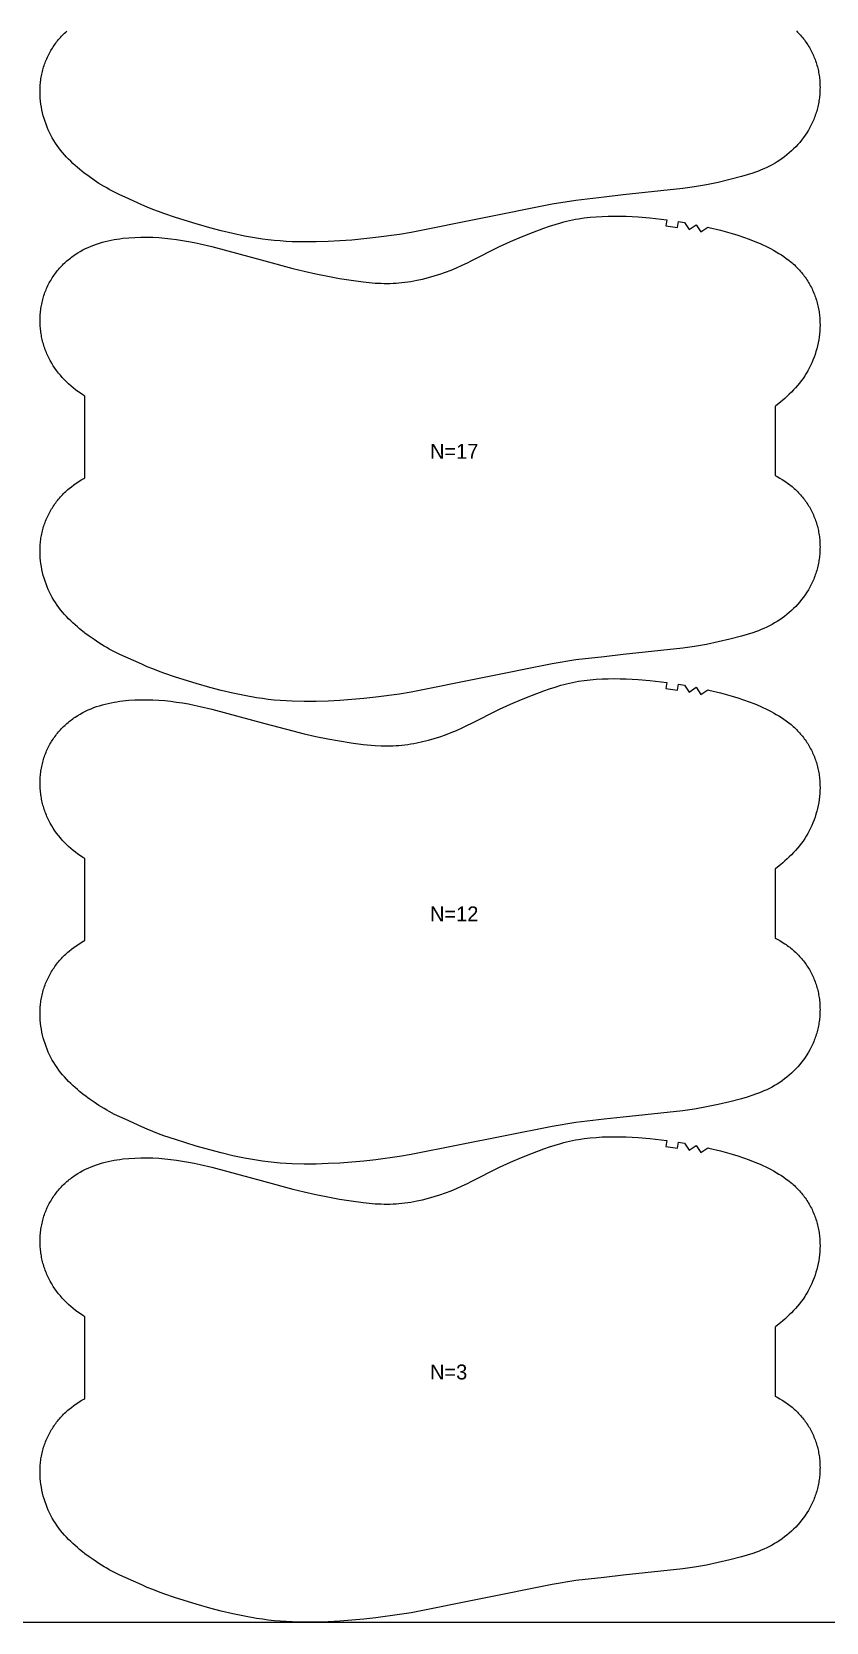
# Model space of a CAD drawing. Header units: inches. Extents: x 0 to 1851, y 0 to 1084.
# Drawn here: x 527 to 793, y 0 to 532 of the extents above; entities that cross this region are included whole.
import ezdxf

# ---------------------------------------------------------------- set-up
doc = ezdxf.new("R2010")
doc.units = ezdxf.units.IN

msp = doc.modelspace()

# ---------------------------------------------------------------- linework, layer by layer
at = {"layer": '1'}
for points in [[(0, 0), (1850.872, 0), (1850.872, 1083.5292), (0, 1083.5292), (0, 0)], [(638.0732, 448.4329), (642.0602, 448.0596), (644.0587, 447.9585), (645.0586, 447.9343), (646.0588, 447.9294), (647.0589, 447.945), (648.0587, 447.981), (649.0577, 448.037), (650.0556, 448.1128), (651.0519, 448.2078), (652.0464, 448.3218), (653.0385, 448.4544), (654.0279, 448.6052), (655.0143, 448.7739), (655.9975, 448.9599), (657.9536, 449.3821), (659.8954, 449.8677), (661.8218, 450.4127), (663.7316, 451.0138), (665.6227, 451.6707), (667.4929, 452.3838), (669.3398, 453.1535), (671.1624, 453.978), (672.9656, 454.8458), (674.1856, 455.4612), (683.6891, 460.2547), (687.3288, 461.9207), (691.0133, 463.4864), (694.7318, 464.9672), (698.4835, 466.3648), (700.3726, 467.0295), (702.2734, 467.6587), (704.1885, 468.2381), (705.1524, 468.5046), (706.1209, 468.7532), (707.0944, 468.9826), (708.0724, 469.1929), (709.0545, 469.3847), (710.0403, 469.5585), (712.0206, 469.8544), (714.0096, 470.0849), (716.0039, 470.2548), (718.0019, 470.37), (720.0023, 470.4367), (722.0039, 470.4612), (724.0056, 470.4486), (726.0066, 470.3997), (728.0062, 470.314), (730.0037, 470.1911), (733.9908, 469.8395), (739.5957, 469.1645), (739.3288, 467.1824), (743.2465, 466.6146), (743.5543, 468.5907), (745.5287, 468.2716), (747.1441, 465.9608), (749.465, 467.561), (751.0153, 465.2078), (753.3796, 466.74), (753.7405, 466.6579), (757.6267, 465.6998), (761.4805, 464.6151), (763.3938, 464.0249), (765.2948, 463.3972), (767.18, 462.7255), (769.0461, 462.0035), (770.8893, 461.2251), (771.801, 460.8131), (772.7054, 460.3853), (773.6019, 459.9409), (774.4899, 459.4794), (775.3689, 459.0003), (776.2383, 458.5029), (777.0973, 457.9866), (777.9442, 457.4503), (778.7769, 456.8929), (779.5935, 456.3133), (780.392, 455.7104), (781.1703, 455.083), (781.5513, 454.7598), (781.9265, 454.4301), (782.2956, 454.0936), (782.6585, 453.7504), (783.0149, 453.4002), (783.3647, 453.0432), (783.7077, 452.6796), (784.0439, 452.3094), (784.3731, 451.9329), (784.6953, 451.5503), (785.0104, 451.1616), (785.3182, 450.767), (785.6186, 450.3667), (785.9117, 449.9608), (786.1971, 449.5496), (786.4749, 449.133), (786.745, 448.7114), (787.0072, 448.2848), (787.2615, 447.8534), (787.5077, 447.4173), (787.7457, 446.9768), (787.9755, 446.532), (788.197, 446.083), (788.4101, 445.63), (788.6148, 445.1732), (788.811, 444.7126), (788.9986, 444.2486), (789.1775, 443.7812), (789.3478, 443.3106), (789.5092, 442.837), (789.6617, 442.3605), (789.8054, 441.8813), (789.94, 441.3995), (790.0655, 440.9154), (790.1819, 440.429), (790.2891, 439.9405), (790.387, 439.4502), (790.4757, 438.9581), (790.5553, 438.4644), (790.6258, 437.9693), (790.6873, 437.473), (790.7399, 436.9756), (790.7836, 436.4772), (790.8185, 435.978), (790.8624, 434.9781), (790.872, 433.9771), (790.8479, 432.9762), (790.7908, 431.9768), (790.7012, 430.9801), (790.5796, 429.987), (790.4264, 428.9983), (790.2422, 428.0149), (790.0274, 427.0375), (789.7825, 426.0669), (789.5081, 425.104), (789.2044, 424.1496), (788.8721, 423.2045), (788.5111, 422.27), (788.1215, 421.3472), (787.7032, 420.4374), (787.2563, 419.5419), (786.7808, 418.6618), (786.2766, 417.7984), (785.7438, 416.953), (785.1827, 416.1265), (784.5948, 415.3186), (783.9819, 414.5291), (783.3457, 413.7573), (782.6881, 413.0028), (782.0108, 412.2653), (781.3157, 411.5441), (780.6045, 410.8388), (779.8788, 410.1491), (779.1395, 409.4743), (778.3874, 408.814), (777.6233, 408.1678), (776.0618, 406.9152), (775.872, 406.7726), (775.872, 383.6248), (776.5253, 383.2921), (777.4018, 382.8087), (778.2618, 382.2961), (779.1039, 381.7546), (779.5178, 381.473), (779.9266, 381.1843), (780.3303, 380.8884), (780.7285, 380.5854), (781.1212, 380.2753), (781.5082, 379.9581), (781.8892, 379.634), (782.2641, 379.3028), (782.6327, 378.9646), (782.9949, 378.6195), (783.3504, 378.2674), (783.6991, 377.9086), (784.0409, 377.5431), (784.3757, 377.1711), (784.7032, 376.7928), (785.0235, 376.4082), (785.3363, 376.0176), (785.6415, 375.621), (785.939, 375.2186), (786.2287, 374.8106), (786.5103, 374.397), (786.7839, 373.9781), (787.0492, 373.5539), (787.3061, 373.1246), (787.5545, 372.6904), (787.7943, 372.2514), (788.0253, 371.8077), (788.2475, 371.3595), (788.4608, 370.9071), (788.6653, 370.4505), (788.8609, 369.99), (789.0476, 369.5258), (789.2253, 369.0581), (789.394, 368.587), (789.5537, 368.1128), (789.7044, 367.6355), (789.846, 367.1555), (789.9785, 366.6729), (790.1019, 366.1879), (790.2161, 365.7007), (790.3211, 365.2114), (790.4169, 364.7204), (790.5034, 364.2276), (790.5808, 363.7334), (790.6489, 363.2378), (790.708, 362.741), (790.7579, 362.2433), (790.7987, 361.7447), (790.8305, 361.2454), (790.8533, 360.7455), (790.8671, 360.2453), (790.872, 359.7449), (790.868, 359.2444), (790.855, 358.744), (790.8333, 358.2439), (790.8028, 357.7442), (790.7635, 357.2451), (790.7154, 356.7468), (790.6587, 356.2493), (790.5932, 355.753), (790.5191, 355.2578), (790.4363, 354.7641), (790.3448, 354.2719), (790.2447, 353.7815), (790.1359, 353.293), (790.0185, 352.8065), (789.8924, 352.3223), (789.7577, 351.8404), (789.6144, 351.3612), (789.4624, 350.8846), (789.3019, 350.4109), (789.1327, 349.9403), (788.955, 349.4729), (788.7687, 349.0089), (788.5738, 348.5485), (788.3705, 348.0917), (788.1589, 347.6386), (787.9391, 347.1894), (787.7114, 346.7441), (787.4757, 346.3028), (786.9814, 345.4327), (786.4573, 344.5799), (785.9045, 343.7451), (785.3242, 342.929), (784.7174, 342.1325), (784.0854, 341.3563), (783.4288, 340.6008), (782.7486, 339.8669), (782.0454, 339.1549), (781.3201, 338.4654), (780.5735, 337.7991), (779.8064, 337.1566), (779.0196, 336.5382), (778.2138, 335.9447), (777.3901, 335.3761), (776.5496, 334.8326), (775.872, 334.4227), (775.6931, 334.3145), (774.8218, 333.8217), (773.9367, 333.3546), (773.0387, 332.9131), (772.129, 332.4976), (771.2085, 332.1076), (770.2784, 331.7412), (769.3399, 331.3961), (768.3941, 331.0698), (766.4853, 330.464), (764.5612, 329.9048), (760.6919, 328.8749), (756.7971, 327.955), (752.8761, 327.1477), (748.9318, 326.4635), (744.9686, 325.9049), (725.0692, 323.7474), (718.732, 323.034), (709.1581, 321.9562), (701.2574, 320.6624), (654.1625, 311.1978), (650.2119, 310.5527), (642.2791, 309.4678), (638.3009, 309.0233), (634.3141, 308.6636), (630.3205, 308.3865), (626.3226, 308.1873), (622.3211, 308.067), (618.3176, 308.034), (614.3157, 308.1195), (612.3168, 308.2176), (610.3202, 308.3554), (608.3268, 308.5339), (606.3377, 308.7538), (604.3535, 309.0153), (602.3746, 309.3159), (598.4337, 310.0205), (594.5159, 310.8423), (590.6201, 311.7626), (586.745, 312.767), (582.2081, 314.0531), (575.2497, 316.2379), (571.4579, 317.5256), (569.5767, 318.2084), (567.7102, 318.9283), (565.8608, 319.6901), (564.0249, 320.4853), (558.4189, 323.034), (556.7328, 323.8006), (554.9333, 324.676), (553.1601, 325.6004), (552.286, 326.0859), (551.4207, 326.5872), (549.7165, 327.635), (548.0468, 328.7389), (546.4112, 329.8939), (545, 330.9539), (544.8102, 331.0964), (543.2487, 332.349), (542.4845, 332.9953), (541.7325, 333.6556), (540.9932, 334.3303), (540.2675, 335.0201), (539.5563, 335.7253), (538.8611, 336.4465), (538.1839, 337.1841), (537.5262, 337.9385), (536.8901, 338.7103), (536.2771, 339.4999), (535.6892, 340.3077), (535.1282, 341.1343), (534.5954, 341.9797), (534.0912, 342.8431), (533.6157, 343.7231), (533.1688, 344.6187), (532.7505, 345.5284), (532.3609, 346.4512), (531.9999, 347.3858), (531.6675, 348.3308), (531.3639, 349.2852), (531.0894, 350.2482), (530.8446, 351.2187), (530.6298, 352.1961), (530.4456, 353.1796), (530.2924, 354.1683), (530.1708, 355.1614), (530.0812, 356.1581), (530.024, 357.1575), (530, 358.1583), (530.0096, 359.1594), (530.0535, 360.1593), (530.0884, 360.6584), (530.1321, 361.1568), (530.1847, 361.6542), (530.2462, 362.1506), (530.3167, 362.6457), (530.3963, 363.1394), (530.485, 363.6315), (530.5829, 364.1218), (530.6901, 364.6102), (530.8065, 365.0966), (530.932, 365.5808), (531.0666, 366.0625), (531.2102, 366.5417), (531.3628, 367.0182), (531.5242, 367.4919), (531.6944, 367.9625), (531.8734, 368.4298), (532.061, 368.8939), (532.2572, 369.3544), (532.4618, 369.8113), (532.675, 370.2643), (532.8965, 370.7133), (533.1263, 371.1581), (533.3643, 371.5986), (533.6105, 372.0346), (533.8648, 372.466), (534.127, 372.8926), (534.397, 373.3143), (534.6749, 373.7308), (534.9603, 374.1421), (535.2533, 374.548), (535.5538, 374.9483), (535.8616, 375.3428), (536.1767, 375.7315), (536.4989, 376.1142), (536.8281, 376.4907), (537.1643, 376.8608), (537.5073, 377.2245), (537.8571, 377.5814), (538.2134, 377.9316), (538.5763, 378.2749), (538.9455, 378.6113), (539.3207, 378.9411), (539.7017, 379.2643), (540.48, 379.8917), (541.2785, 380.4946), (542.0951, 381.0742), (542.9278, 381.6315), (543.7747, 382.1678), (544.6337, 382.6841), (545, 382.8937), (545, 410.2415), (544.3224, 410.6514), (543.4818, 411.1948), (542.6582, 411.7634), (541.8524, 412.357), (541.0656, 412.9753), (540.2984, 413.6179), (539.5519, 414.2842), (538.8266, 414.9736), (538.1234, 415.6856), (537.4432, 416.4196), (536.7866, 417.175), (536.1546, 417.9513), (535.5478, 418.7478), (534.9675, 419.5638), (534.4147, 420.3986), (533.8906, 421.2515), (533.3963, 422.1215), (533.1606, 422.5628), (532.9329, 423.0081), (532.7131, 423.4573), (532.5015, 423.9104), (532.2982, 424.3672), (532.1033, 424.8277), (531.917, 425.2917), (531.7393, 425.7591), (531.5701, 426.2297), (531.4096, 426.7033), (531.2576, 427.1799), (531.1143, 427.6592), (530.9796, 428.141), (530.8535, 428.6253), (530.7361, 429.1117), (530.6273, 429.6003), (530.5272, 430.0907), (530.4357, 430.5829), (530.3529, 431.0766), (530.2788, 431.5717), (530.2133, 432.0681), (530.1566, 432.5655), (530.1085, 433.0639), (530.0692, 433.563), (530.0387, 434.0627), (530.0169, 434.5628), (530.004, 435.0631), (530, 435.5636), (530.0049, 436.064), (530.0187, 436.5643), (530.0415, 437.0641), (530.0733, 437.5634), (530.1141, 438.062), (530.164, 438.5598), (530.223, 439.0565), (530.2912, 439.5521), (530.3686, 440.0463), (530.4551, 440.5391), (530.5509, 441.0302), (530.6559, 441.5194), (530.7701, 442.0067), (530.8935, 442.4917), (531.026, 442.9743), (531.1676, 443.4543), (531.3182, 443.9315), (531.478, 444.4057), (531.6467, 444.8768), (531.8244, 445.3446), (532.0111, 445.8088), (532.2066, 446.2693), (532.4111, 446.7258), (532.6245, 447.1783), (532.8467, 447.6264), (533.0777, 448.0701), (533.3175, 448.5092), (533.5659, 448.9434), (533.8228, 449.3726), (534.0881, 449.7968), (534.3617, 450.2157), (534.6433, 450.6293), (534.933, 451.0374), (535.2305, 451.4397), (535.5357, 451.8363), (535.8485, 452.227), (536.1688, 452.6115), (536.4963, 452.9899), (536.8311, 453.3619), (537.1729, 453.7273), (537.5216, 454.0862), (537.8771, 454.4382), (538.2393, 454.7833), (538.6079, 455.1215), (538.9828, 455.4527), (539.3638, 455.7769), (539.7508, 456.094), (540.1435, 456.4041), (540.5417, 456.7071), (540.9454, 457.003), (541.3542, 457.2917), (541.7681, 457.5733), (542.6102, 458.1149), (543.4702, 458.6275), (544.3467, 459.1109), (545.2383, 459.565), (546.1438, 459.9901), (547.0621, 460.3867), (547.9922, 460.7551), (548.9329, 461.0959), (549.8832, 461.4094), (550.8419, 461.6961), (551.8079, 461.9563), (552.7803, 462.1908), (553.7582, 462.4005), (554.741, 462.5868), (555.7282, 462.7509), (556.7189, 462.8942), (557.7126, 463.0178), (559.7062, 463.2115), (561.7043, 463.3407), (563.7047, 463.4081), (565.7058, 463.4151), (567.7061, 463.3628), (569.7041, 463.2533), (571.6988, 463.0903), (573.6894, 462.8783), (575.6751, 462.6218), (577.6551, 462.3243), (579.6282, 461.986), (581.5935, 461.6061), (583.5497, 461.1837), (587.4355, 460.225), (605.1702, 455.4612), (614.4992, 452.9553), (618.3893, 452.0102), (622.2959, 451.1358), (626.2189, 450.3383), (630.156, 449.6148), (634.1061, 448.9681), (638.0732, 448.4329)], [(638.0732, 293.6659), (642.0602, 293.2926), (644.0587, 293.1915), (645.0586, 293.1673), (646.0588, 293.1624), (647.0589, 293.178), (648.0587, 293.214), (649.0577, 293.27), (650.0556, 293.3458), (651.0519, 293.4408), (652.0464, 293.5548), (653.0385, 293.6874), (654.0279, 293.8382), (655.0143, 294.0069), (655.9975, 294.1929), (657.9536, 294.6151), (659.8954, 295.1007), (661.8218, 295.6457), (663.7316, 296.2468), (665.6227, 296.9037), (667.4929, 297.6168), (669.3398, 298.3865), (671.1624, 299.211), (672.9656, 300.0788), (674.1856, 300.6942), (683.6891, 305.4877), (687.3288, 307.1537), (691.0133, 308.7194), (694.7318, 310.2002), (698.4835, 311.5978), (700.3726, 312.2625), (702.2734, 312.8917), (704.1885, 313.4711), (705.1524, 313.7376), (706.1209, 313.9862), (707.0944, 314.2156), (708.0724, 314.4259), (709.0545, 314.6177), (710.0403, 314.7915), (712.0206, 315.0874), (714.0096, 315.3179), (716.0039, 315.4878), (718.0019, 315.603), (720.0023, 315.6697), (722.0039, 315.6942), (724.0056, 315.6816), (726.0066, 315.6327), (728.0062, 315.547), (730.0037, 315.4241), (733.9908, 315.0725), (739.5957, 314.3975), (739.3288, 312.4154), (743.2465, 311.8476), (743.5543, 313.8237), (745.5287, 313.5046), (747.1441, 311.1938), (749.465, 312.794), (751.0153, 310.4408), (753.3796, 311.973), (753.7405, 311.8909), (757.6267, 310.9328), (761.4805, 309.8481), (763.3938, 309.2579), (765.2948, 308.6302), (767.18, 307.9585), (769.0461, 307.2365), (770.8893, 306.4581), (771.801, 306.0461), (772.7054, 305.6183), (773.6019, 305.1739), (774.4899, 304.7124), (775.3689, 304.2333), (776.2383, 303.7359), (777.0973, 303.2196), (777.9442, 302.6833), (778.7769, 302.1259), (779.5935, 301.5463), (780.392, 300.9434), (781.1703, 300.316), (781.5513, 299.9928), (781.9265, 299.6631), (782.2956, 299.3266), (782.6585, 298.9834), (783.0149, 298.6332), (783.3647, 298.2762), (783.7077, 297.9126), (784.0439, 297.5424), (784.3731, 297.1659), (784.6953, 296.7833), (785.0104, 296.3946), (785.3182, 296), (785.6186, 295.5997), (785.9117, 295.1938), (786.1971, 294.7826), (786.4749, 294.366), (786.745, 293.9444), (787.0072, 293.5178), (787.2615, 293.0864), (787.5077, 292.6503), (787.7457, 292.2098), (787.9755, 291.765), (788.197, 291.316), (788.4101, 290.863), (788.6148, 290.4062), (788.811, 289.9456), (788.9986, 289.4816), (789.1775, 289.0142), (789.3478, 288.5436), (789.5092, 288.07), (789.6617, 287.5935), (789.8054, 287.1143), (789.94, 286.6325), (790.0655, 286.1484), (790.1819, 285.662), (790.2891, 285.1735), (790.387, 284.6832), (790.4757, 284.1911), (790.5553, 283.6974), (790.6258, 283.2023), (790.6873, 282.706), (790.7399, 282.2086), (790.7836, 281.7102), (790.8185, 281.211), (790.8624, 280.2111), (790.872, 279.2101), (790.8479, 278.2092), (790.7908, 277.2098), (790.7012, 276.2131), (790.5796, 275.22), (790.4264, 274.2313), (790.2422, 273.2479), (790.0274, 272.2705), (789.7825, 271.2999), (789.5081, 270.337), (789.2044, 269.3826), (788.8721, 268.4375), (788.5111, 267.503), (788.1215, 266.5802), (787.7032, 265.6704), (787.2563, 264.7749), (786.7808, 263.8948), (786.2766, 263.0314), (785.7438, 262.186), (785.1827, 261.3595), (784.5948, 260.5516), (783.9819, 259.7621), (783.3457, 258.9903), (782.6881, 258.2358), (782.0108, 257.4983), (781.3157, 256.7771), (780.6045, 256.0718), (779.8788, 255.3821), (779.1395, 254.7073), (778.3874, 254.047), (777.6233, 253.4008), (776.0618, 252.1482), (775.872, 252.0056), (775.872, 228.8578), (776.5253, 228.5251), (777.4018, 228.0417), (778.2618, 227.5291), (779.1039, 226.9876), (779.5178, 226.706), (779.9266, 226.4173), (780.3303, 226.1214), (780.7285, 225.8184), (781.1212, 225.5083), (781.5082, 225.1911), (781.8892, 224.867), (782.2641, 224.5358), (782.6327, 224.1976), (782.9949, 223.8525), (783.3504, 223.5004), (783.6991, 223.1416), (784.0409, 222.7761), (784.3757, 222.4041), (784.7032, 222.0258), (785.0235, 221.6412), (785.3363, 221.2506), (785.6415, 220.854), (785.939, 220.4516), (786.2287, 220.0436), (786.5103, 219.63), (786.7839, 219.2111), (787.0492, 218.7869), (787.3061, 218.3576), (787.5545, 217.9234), (787.7943, 217.4844), (788.0253, 217.0407), (788.2475, 216.5925), (788.4608, 216.1401), (788.6653, 215.6835), (788.8609, 215.223), (789.0476, 214.7588), (789.2253, 214.2911), (789.394, 213.82), (789.5537, 213.3458), (789.7044, 212.8685), (789.846, 212.3885), (789.9785, 211.9059), (790.1019, 211.4209), (790.2161, 210.9337), (790.3211, 210.4444), (790.4169, 209.9534), (790.5034, 209.4606), (790.5808, 208.9664), (790.6489, 208.4708), (790.708, 207.974), (790.7579, 207.4763), (790.7987, 206.9777), (790.8305, 206.4784), (790.8533, 205.9785), (790.8671, 205.4783), (790.872, 204.9779), (790.868, 204.4774), (790.855, 203.977), (790.8333, 203.4769), (790.8028, 202.9772), (790.7635, 202.4781), (790.7154, 201.9798), (790.6587, 201.4823), (790.5932, 200.986), (790.5191, 200.4908), (790.4363, 199.9971), (790.3448, 199.5049), (790.2447, 199.0145), (790.1359, 198.526), (790.0185, 198.0395), (789.8924, 197.5553), (789.7577, 197.0734), (789.6144, 196.5942), (789.4624, 196.1176), (789.3019, 195.6439), (789.1327, 195.1733), (788.955, 194.7059), (788.7687, 194.2419), (788.5738, 193.7815), (788.3705, 193.3247), (788.1589, 192.8716), (787.9391, 192.4224), (787.7114, 191.9771), (787.4757, 191.5358), (786.9814, 190.6657), (786.4573, 189.8129), (785.9045, 188.9781), (785.3242, 188.162), (784.7174, 187.3655), (784.0854, 186.5893), (783.4288, 185.8338), (782.7486, 185.0999), (782.0454, 184.3879), (781.3201, 183.6984), (780.5735, 183.0321), (779.8064, 182.3896), (779.0196, 181.7712), (778.2138, 181.1777), (777.3901, 180.6091), (776.5496, 180.0656), (775.872, 179.6557), (775.6931, 179.5475), (774.8218, 179.0547), (773.9367, 178.5876), (773.0387, 178.1461), (772.129, 177.7306), (771.2085, 177.3406), (770.2784, 176.9742), (769.3399, 176.6291), (768.3941, 176.3028), (766.4853, 175.697), (764.5612, 175.1378), (760.6919, 174.1079), (756.7971, 173.188), (752.8761, 172.3807), (748.9318, 171.6965), (744.9686, 171.1379), (725.0692, 168.9804), (718.732, 168.267), (709.1581, 167.1892), (701.2574, 165.8954), (654.1625, 156.4308), (650.2119, 155.7857), (642.2791, 154.7008), (638.3009, 154.2563), (634.3141, 153.8966), (630.3205, 153.6195), (626.3226, 153.4203), (622.3211, 153.3), (618.3176, 153.267), (614.3157, 153.3525), (612.3168, 153.4506), (610.3202, 153.5884), (608.3268, 153.7669), (606.3377, 153.9868), (604.3535, 154.2483), (602.3746, 154.5489), (598.4337, 155.2535), (594.5159, 156.0753), (590.6201, 156.9956), (586.745, 158), (582.2081, 159.2861), (575.2497, 161.4709), (571.4579, 162.7586), (569.5767, 163.4414), (567.7102, 164.1613), (565.8608, 164.9231), (564.0249, 165.7183), (558.4189, 168.267), (556.7328, 169.0336), (554.9333, 169.909), (553.1601, 170.8334), (552.286, 171.3189), (551.4207, 171.8202), (549.7165, 172.868), (548.0468, 173.9719), (546.4112, 175.1269), (545, 176.1869), (544.8102, 176.3294), (543.2487, 177.582), (542.4845, 178.2283), (541.7325, 178.8886), (540.9932, 179.5633), (540.2675, 180.2531), (539.5563, 180.9583), (538.8611, 181.6795), (538.1839, 182.4171), (537.5262, 183.1715), (536.8901, 183.9433), (536.2771, 184.7329), (535.6892, 185.5407), (535.1282, 186.3673), (534.5954, 187.2127), (534.0912, 188.0761), (533.6157, 188.9561), (533.1688, 189.8517), (532.7505, 190.7614), (532.3609, 191.6842), (531.9999, 192.6188), (531.6675, 193.5638), (531.3639, 194.5182), (531.0894, 195.4812), (530.8446, 196.4517), (530.6298, 197.4291), (530.4456, 198.4126), (530.2924, 199.4013), (530.1708, 200.3944), (530.0812, 201.3911), (530.024, 202.3905), (530, 203.3913), (530.0096, 204.3924), (530.0535, 205.3923), (530.0884, 205.8914), (530.1321, 206.3898), (530.1847, 206.8872), (530.2462, 207.3836), (530.3167, 207.8787), (530.3963, 208.3724), (530.485, 208.8645), (530.5829, 209.3548), (530.6901, 209.8432), (530.8065, 210.3296), (530.932, 210.8138), (531.0666, 211.2955), (531.2102, 211.7747), (531.3628, 212.2512), (531.5242, 212.7249), (531.6944, 213.1955), (531.8734, 213.6628), (532.061, 214.1269), (532.2572, 214.5874), (532.4618, 215.0443), (532.675, 215.4973), (532.8965, 215.9463), (533.1263, 216.3911), (533.3643, 216.8316), (533.6105, 217.2676), (533.8648, 217.699), (534.127, 218.1256), (534.397, 218.5473), (534.6749, 218.9638), (534.9603, 219.3751), (535.2533, 219.781), (535.5538, 220.1813), (535.8616, 220.5758), (536.1767, 220.9645), (536.4989, 221.3472), (536.8281, 221.7237), (537.1643, 222.0938), (537.5073, 222.4575), (537.8571, 222.8144), (538.2134, 223.1646), (538.5763, 223.5079), (538.9455, 223.8443), (539.3207, 224.1741), (539.7017, 224.4973), (540.48, 225.1247), (541.2785, 225.7276), (542.0951, 226.3072), (542.9278, 226.8645), (543.7747, 227.4008), (544.6337, 227.9171), (545, 228.1267), (545, 255.4745), (544.3224, 255.8844), (543.4818, 256.4278), (542.6582, 256.9964), (541.8524, 257.59), (541.0656, 258.2083), (540.2984, 258.8509), (539.5519, 259.5172), (538.8266, 260.2066), (538.1234, 260.9186), (537.4432, 261.6526), (536.7866, 262.408), (536.1546, 263.1843), (535.5478, 263.9808), (534.9675, 264.7968), (534.4147, 265.6316), (533.8906, 266.4845), (533.3963, 267.3545), (533.1606, 267.7958), (532.9329, 268.2411), (532.7131, 268.6903), (532.5015, 269.1434), (532.2982, 269.6002), (532.1033, 270.0607), (531.917, 270.5247), (531.7393, 270.9921), (531.5701, 271.4627), (531.4096, 271.9363), (531.2576, 272.4129), (531.1143, 272.8922), (530.9796, 273.374), (530.8535, 273.8583), (530.7361, 274.3447), (530.6273, 274.8333), (530.5272, 275.3237), (530.4357, 275.8159), (530.3529, 276.3096), (530.2788, 276.8047), (530.2133, 277.3011), (530.1566, 277.7985), (530.1085, 278.2969), (530.0692, 278.796), (530.0387, 279.2957), (530.0169, 279.7958), (530.004, 280.2961), (530, 280.7966), (530.0049, 281.297), (530.0187, 281.7973), (530.0415, 282.2971), (530.0733, 282.7964), (530.1141, 283.295), (530.164, 283.7928), (530.223, 284.2895), (530.2912, 284.7851), (530.3686, 285.2793), (530.4551, 285.7721), (530.5509, 286.2632), (530.6559, 286.7524), (530.7701, 287.2397), (530.8935, 287.7247), (531.026, 288.2073), (531.1676, 288.6873), (531.3182, 289.1645), (531.478, 289.6387), (531.6467, 290.1098), (531.8244, 290.5776), (532.0111, 291.0418), (532.2066, 291.5023), (532.4111, 291.9588), (532.6245, 292.4113), (532.8467, 292.8594), (533.0777, 293.3031), (533.3175, 293.7422), (533.5659, 294.1764), (533.8228, 294.6056), (534.0881, 295.0298), (534.3617, 295.4487), (534.6433, 295.8623), (534.933, 296.2704), (535.2305, 296.6727), (535.5357, 297.0693), (535.8485, 297.46), (536.1688, 297.8445), (536.4963, 298.2229), (536.8311, 298.5949), (537.1729, 298.9603), (537.5216, 299.3192), (537.8771, 299.6712), (538.2393, 300.0163), (538.6079, 300.3545), (538.9828, 300.6857), (539.3638, 301.0099), (539.7508, 301.327), (540.1435, 301.6371), (540.5417, 301.9401), (540.9454, 302.236), (541.3542, 302.5247), (541.7681, 302.8063), (542.6102, 303.3479), (543.4702, 303.8605), (544.3467, 304.3439), (545.2383, 304.798), (546.1438, 305.2231), (547.0621, 305.6197), (547.9922, 305.9881), (548.9329, 306.3289), (549.8832, 306.6424), (550.8419, 306.9291), (551.8079, 307.1893), (552.7803, 307.4238), (553.7582, 307.6335), (554.741, 307.8198), (555.7282, 307.9839), (556.7189, 308.1272), (557.7126, 308.2508), (559.7062, 308.4445), (561.7043, 308.5737), (563.7047, 308.6411), (565.7058, 308.6481), (567.7061, 308.5958), (569.7041, 308.4863), (571.6988, 308.3233), (573.6894, 308.1113), (575.6751, 307.8548), (577.6551, 307.5573), (579.6282, 307.219), (581.5935, 306.8391), (583.5497, 306.4167), (587.4355, 305.458), (605.1702, 300.6942), (614.4992, 298.1883), (618.3893, 297.2432), (622.2959, 296.3688), (626.2189, 295.5713), (630.156, 294.8478), (634.1061, 294.2011), (638.0732, 293.6659)], [(638.0732, 140.3989), (642.0602, 140.0256), (644.0587, 139.9245), (645.0586, 139.9003), (646.0588, 139.8954), (647.0589, 139.911), (648.0587, 139.947), (649.0577, 140.003), (650.0556, 140.0788), (651.0519, 140.1738), (652.0464, 140.2878), (653.0385, 140.4204), (654.0279, 140.5712), (655.0143, 140.7399), (655.9975, 140.9259), (657.9536, 141.3481), (659.8954, 141.8337), (661.8218, 142.3787), (663.7316, 142.9798), (665.6227, 143.6367), (667.4929, 144.3498), (669.3398, 145.1195), (671.1624, 145.944), (672.9656, 146.8118), (674.1856, 147.4272), (683.6891, 152.2207), (687.3288, 153.8867), (691.0133, 155.4524), (694.7318, 156.9332), (698.4835, 158.3308), (700.3726, 158.9955), (702.2734, 159.6247), (704.1885, 160.2041), (705.1524, 160.4706), (706.1209, 160.7192), (707.0944, 160.9486), (708.0724, 161.1589), (709.0545, 161.3507), (710.0403, 161.5245), (712.0206, 161.8204), (714.0096, 162.0509), (716.0039, 162.2208), (718.0019, 162.336), (720.0023, 162.4027), (722.0039, 162.4272), (724.0056, 162.4146), (726.0066, 162.3657), (728.0062, 162.28), (730.0037, 162.1571), (733.9908, 161.8055), (739.5957, 161.1305), (739.3288, 159.1484), (743.2465, 158.5806), (743.5543, 160.5567), (745.5287, 160.2376), (747.1441, 157.9268), (749.465, 159.527), (751.0153, 157.1738), (753.3796, 158.706), (753.7405, 158.6239), (757.6267, 157.6658), (761.4805, 156.5811), (763.3938, 155.9909), (765.2948, 155.3632), (767.18, 154.6915), (769.0461, 153.9695), (770.8893, 153.1911), (771.801, 152.7791), (772.7054, 152.3513), (773.6019, 151.9069), (774.4899, 151.4454), (775.3689, 150.9663), (776.2383, 150.4689), (777.0973, 149.9526), (777.9442, 149.4163), (778.7769, 148.8589), (779.5935, 148.2793), (780.392, 147.6764), (781.1703, 147.049), (781.5513, 146.7258), (781.9265, 146.3961), (782.2956, 146.0596), (782.6585, 145.7164), (783.0149, 145.3662), (783.3647, 145.0092), (783.7077, 144.6456), (784.0439, 144.2754), (784.3731, 143.8989), (784.6953, 143.5163), (785.0104, 143.1276), (785.3182, 142.733), (785.6186, 142.3327), (785.9117, 141.9268), (786.1971, 141.5156), (786.4749, 141.099), (786.745, 140.6774), (787.0072, 140.2508), (787.2615, 139.8194), (787.5077, 139.3833), (787.7457, 138.9428), (787.9755, 138.498), (788.197, 138.049), (788.4101, 137.596), (788.6148, 137.1392), (788.811, 136.6786), (788.9986, 136.2146), (789.1775, 135.7472), (789.3478, 135.2766), (789.5092, 134.803), (789.6617, 134.3265), (789.8054, 133.8473), (789.94, 133.3655), (790.0655, 132.8814), (790.1819, 132.395), (790.2891, 131.9065), (790.387, 131.4162), (790.4757, 130.9241), (790.5553, 130.4304), (790.6258, 129.9353), (790.6873, 129.439), (790.7399, 128.9416), (790.7836, 128.4432), (790.8185, 127.944), (790.8624, 126.9441), (790.872, 125.9431), (790.8479, 124.9422), (790.7908, 123.9428), (790.7012, 122.9461), (790.5796, 121.953), (790.4264, 120.9643), (790.2422, 119.9809), (790.0274, 119.0035), (789.7825, 118.0329), (789.5081, 117.07), (789.2044, 116.1156), (788.8721, 115.1705), (788.5111, 114.236), (788.1215, 113.3132), (787.7032, 112.4034), (787.2563, 111.5079), (786.7808, 110.6278), (786.2766, 109.7644), (785.7438, 108.919), (785.1827, 108.0925), (784.5948, 107.2846), (783.9819, 106.4951), (783.3457, 105.7233), (782.6881, 104.9688), (782.0108, 104.2313), (781.3157, 103.5101), (780.6045, 102.8048), (779.8788, 102.1151), (779.1395, 101.4403), (778.3874, 100.78), (777.6233, 100.1338), (776.0618, 98.8812), (775.872, 98.7386), (775.872, 75.5908), (776.5253, 75.2581), (777.4018, 74.7747), (778.2618, 74.2621), (779.1039, 73.7206), (779.5178, 73.439), (779.9266, 73.1503), (780.3303, 72.8544), (780.7285, 72.5514), (781.1212, 72.2413), (781.5082, 71.9241), (781.8892, 71.6), (782.2641, 71.2688), (782.6327, 70.9306), (782.9949, 70.5855), (783.3504, 70.2334), (783.6991, 69.8746), (784.0409, 69.5091), (784.3757, 69.1371), (784.7032, 68.7588), (785.0235, 68.3742), (785.3363, 67.9836), (785.6415, 67.587), (785.939, 67.1846), (786.2287, 66.7766), (786.5103, 66.363), (786.7839, 65.9441), (787.0492, 65.5199), (787.3061, 65.0906), (787.5545, 64.6564), (787.7943, 64.2174), (788.0253, 63.7737), (788.2475, 63.3255), (788.4608, 62.8731), (788.6653, 62.4165), (788.8609, 61.956), (789.0476, 61.4918), (789.2253, 61.0241), (789.394, 60.553), (789.5537, 60.0788), (789.7044, 59.6015), (789.846, 59.1215), (789.9785, 58.6389), (790.1019, 58.1539), (790.2161, 57.6667), (790.3211, 57.1774), (790.4169, 56.6864), (790.5034, 56.1936), (790.5808, 55.6994), (790.6489, 55.2038), (790.708, 54.707), (790.7579, 54.2093), (790.7987, 53.7107), (790.8305, 53.2114), (790.8533, 52.7115), (790.8671, 52.2113), (790.872, 51.7109), (790.868, 51.2104), (790.855, 50.71), (790.8333, 50.2099), (790.8028, 49.7102), (790.7635, 49.2111), (790.7154, 48.7128), (790.6587, 48.2153), (790.5932, 47.719), (790.5191, 47.2238), (790.4363, 46.7301), (790.3448, 46.2379), (790.2447, 45.7475), (790.1359, 45.259), (790.0185, 44.7725), (789.8924, 44.2883), (789.7577, 43.8064), (789.6144, 43.3272), (789.4624, 42.8506), (789.3019, 42.3769), (789.1327, 41.9063), (788.955, 41.4389), (788.7687, 40.9749), (788.5738, 40.5145), (788.3705, 40.0577), (788.1589, 39.6046), (787.9391, 39.1554), (787.7114, 38.7101), (787.4757, 38.2688), (786.9814, 37.3987), (786.4573, 36.5459), (785.9045, 35.7111), (785.3242, 34.895), (784.7174, 34.0985), (784.0854, 33.3223), (783.4288, 32.5668), (782.7486, 31.8329), (782.0454, 31.1209), (781.3201, 30.4314), (780.5735, 29.7651), (779.8064, 29.1226), (779.0196, 28.5042), (778.2138, 27.9107), (777.3901, 27.3421), (776.5496, 26.7986), (775.872, 26.3887), (775.6931, 26.2805), (774.8218, 25.7877), (773.9367, 25.3206), (773.0387, 24.8791), (772.129, 24.4636), (771.2085, 24.0736), (770.2784, 23.7072), (769.3399, 23.3621), (768.3941, 23.0358), (766.4853, 22.43), (764.5612, 21.8708), (760.6919, 20.8409), (756.7971, 19.921), (752.8761, 19.1137), (748.9318, 18.4295), (744.9686, 17.8709), (725.0692, 15.7134), (718.732, 15), (709.1581, 13.9222), (701.2574, 12.6284), (654.1625, 3.1638), (650.2119, 2.5187), (642.2791, 1.4338), (638.3009, 0.9893), (634.3141, 0.6296), (630.3205, 0.3525), (626.3226, 0.1533), (622.3211, 0.033), (618.3176, 0), (614.3157, 0.0855), (612.3168, 0.1836), (610.3202, 0.3214), (608.3268, 0.4999), (606.3377, 0.7198), (604.3535, 0.9813), (602.3746, 1.2819), (598.4337, 1.9865), (594.5159, 2.8083), (590.6201, 3.7286), (586.745, 4.733), (582.2081, 6.0191), (575.2497, 8.2039), (571.4579, 9.4916), (569.5767, 10.1744), (567.7102, 10.8943), (565.8608, 11.6561), (564.0249, 12.4513), (558.4189, 15), (556.7328, 15.7666), (554.9333, 16.642), (553.1601, 17.5664), (552.286, 18.0519), (551.4207, 18.5532), (549.7165, 19.601), (548.0468, 20.7049), (546.4112, 21.8599), (545, 22.9199), (544.8102, 23.0624), (543.2487, 24.315), (542.4845, 24.9613), (541.7325, 25.6216), (540.9932, 26.2963), (540.2675, 26.9861), (539.5563, 27.6913), (538.8611, 28.4125), (538.1839, 29.1501), (537.5262, 29.9045), (536.8901, 30.6763), (536.2771, 31.4659), (535.6892, 32.2737), (535.1282, 33.1003), (534.5954, 33.9457), (534.0912, 34.8091), (533.6157, 35.6891), (533.1688, 36.5847), (532.7505, 37.4944), (532.3609, 38.4172), (531.9999, 39.3518), (531.6675, 40.2968), (531.3639, 41.2512), (531.0894, 42.2142), (530.8446, 43.1847), (530.6298, 44.1621), (530.4456, 45.1456), (530.2924, 46.1343), (530.1708, 47.1274), (530.0812, 48.1241), (530.024, 49.1235), (530, 50.1243), (530.0096, 51.1254), (530.0535, 52.1253), (530.0884, 52.6244), (530.1321, 53.1228), (530.1847, 53.6202), (530.2462, 54.1166), (530.3167, 54.6117), (530.3963, 55.1054), (530.485, 55.5975), (530.5829, 56.0878), (530.6901, 56.5762), (530.8065, 57.0626), (530.932, 57.5468), (531.0666, 58.0285), (531.2102, 58.5077), (531.3628, 58.9842), (531.5242, 59.4579), (531.6944, 59.9285), (531.8734, 60.3958), (532.061, 60.8599), (532.2572, 61.3204), (532.4618, 61.7773), (532.675, 62.2303), (532.8965, 62.6793), (533.1263, 63.1241), (533.3643, 63.5646), (533.6105, 64.0006), (533.8648, 64.432), (534.127, 64.8586), (534.397, 65.2803), (534.6749, 65.6968), (534.9603, 66.1081), (535.2533, 66.514), (535.5538, 66.9143), (535.8616, 67.3088), (536.1767, 67.6975), (536.4989, 68.0802), (536.8281, 68.4567), (537.1643, 68.8268), (537.5073, 69.1905), (537.8571, 69.5474), (538.2134, 69.8976), (538.5763, 70.2409), (538.9455, 70.5773), (539.3207, 70.9071), (539.7017, 71.2303), (540.48, 71.8577), (541.2785, 72.4606), (542.0951, 73.0402), (542.9278, 73.5975), (543.7747, 74.1338), (544.6337, 74.6501), (545, 74.8597), (545, 102.2075), (544.3224, 102.6174), (543.4818, 103.1608), (542.6582, 103.7294), (541.8524, 104.323), (541.0656, 104.9413), (540.2984, 105.5839), (539.5519, 106.2502), (538.8266, 106.9396), (538.1234, 107.6516), (537.4432, 108.3856), (536.7866, 109.141), (536.1546, 109.9173), (535.5478, 110.7138), (534.9675, 111.5298), (534.4147, 112.3646), (533.8906, 113.2175), (533.3963, 114.0875), (533.1606, 114.5288), (532.9329, 114.9741), (532.7131, 115.4233), (532.5015, 115.8764), (532.2982, 116.3332), (532.1033, 116.7937), (531.917, 117.2577), (531.7393, 117.7251), (531.5701, 118.1957), (531.4096, 118.6693), (531.2576, 119.1459), (531.1143, 119.6252), (530.9796, 120.107), (530.8535, 120.5913), (530.7361, 121.0777), (530.6273, 121.5663), (530.5272, 122.0567), (530.4357, 122.5489), (530.3529, 123.0426), (530.2788, 123.5377), (530.2133, 124.0341), (530.1566, 124.5315), (530.1085, 125.0299), (530.0692, 125.529), (530.0387, 126.0287), (530.0169, 126.5288), (530.004, 127.0291), (530, 127.5296), (530.0049, 128.03), (530.0187, 128.5303), (530.0415, 129.0301), (530.0733, 129.5294), (530.1141, 130.028), (530.164, 130.5258), (530.223, 131.0225), (530.2912, 131.5181), (530.3686, 132.0123), (530.4551, 132.5051), (530.5509, 132.9962), (530.6559, 133.4854), (530.7701, 133.9727), (530.8935, 134.4577), (531.026, 134.9403), (531.1676, 135.4203), (531.3182, 135.8975), (531.478, 136.3717), (531.6467, 136.8428), (531.8244, 137.3106), (532.0111, 137.7748), (532.2066, 138.2353), (532.4111, 138.6918), (532.6245, 139.1443), (532.8467, 139.5924), (533.0777, 140.0361), (533.3175, 140.4752), (533.5659, 140.9094), (533.8228, 141.3386), (534.0881, 141.7628), (534.3617, 142.1817), (534.6433, 142.5953), (534.933, 143.0034), (535.2305, 143.4057), (535.5357, 143.8023), (535.8485, 144.193), (536.1688, 144.5775), (536.4963, 144.9559), (536.8311, 145.3279), (537.1729, 145.6933), (537.5216, 146.0522), (537.8771, 146.4042), (538.2393, 146.7493), (538.6079, 147.0875), (538.9828, 147.4187), (539.3638, 147.7429), (539.7508, 148.06), (540.1435, 148.3701), (540.5417, 148.6731), (540.9454, 148.969), (541.3542, 149.2577), (541.7681, 149.5393), (542.6102, 150.0809), (543.4702, 150.5935), (544.3467, 151.0769), (545.2383, 151.531), (546.1438, 151.9561), (547.0621, 152.3527), (547.9922, 152.7211), (548.9329, 153.0619), (549.8832, 153.3754), (550.8419, 153.6621), (551.8079, 153.9223), (552.7803, 154.1568), (553.7582, 154.3665), (554.741, 154.5528), (555.7282, 154.7169), (556.7189, 154.8602), (557.7126, 154.9838), (559.7062, 155.1775), (561.7043, 155.3067), (563.7047, 155.3741), (565.7058, 155.3811), (567.7061, 155.3288), (569.7041, 155.2193), (571.6988, 155.0563), (573.6894, 154.8443), (575.6751, 154.5878), (577.6551, 154.2903), (579.6282, 153.952), (581.5935, 153.5721), (583.5497, 153.1497), (587.4355, 152.191), (605.1702, 147.4272), (614.4992, 144.9213), (618.3893, 143.9762), (622.2959, 143.1018), (626.2189, 142.3043), (630.156, 141.5808), (634.1061, 140.9341), (638.0732, 140.3989)]]:
    msp.add_lwpolyline(points, close=True, dxfattribs=at)
msp.add_lwpolyline([(782.9949, 532.3865), (783.3504, 532.0344), (783.6991, 531.6756), (784.0409, 531.3101), (784.3757, 530.9381), (784.7032, 530.5598), (785.0235, 530.1752), (785.3363, 529.7846), (785.6415, 529.388), (785.939, 528.9856), (786.2287, 528.5776), (786.5103, 528.164), (786.7839, 527.7451), (787.0492, 527.3209), (787.3061, 526.8916), (787.5545, 526.4574), (787.7943, 526.0184), (788.0253, 525.5747), (788.2475, 525.1265), (788.4608, 524.6741), (788.6653, 524.2175), (788.8609, 523.757), (789.0476, 523.2928), (789.2253, 522.8251), (789.394, 522.354), (789.5537, 521.8798), (789.7044, 521.4025), (789.846, 520.9225), (789.9785, 520.4399), (790.1019, 519.9549), (790.2161, 519.4677), (790.3211, 518.9784), (790.4169, 518.4874), (790.5034, 517.9946), (790.5808, 517.5004), (790.6489, 517.0048), (790.708, 516.508), (790.7579, 516.0103), (790.7987, 515.5117), (790.8305, 515.0124), (790.8533, 514.5125), (790.8671, 514.0123), (790.872, 513.5119), (790.868, 513.0114), (790.855, 512.511), (790.8333, 512.0109), (790.8028, 511.5112), (790.7635, 511.0121), (790.7154, 510.5138), (790.6587, 510.0163), (790.5932, 509.52), (790.5191, 509.0248), (790.4363, 508.5311), (790.3448, 508.0389), (790.2447, 507.5485), (790.1359, 507.06), (790.0185, 506.5735), (789.8924, 506.0893), (789.7577, 505.6074), (789.6144, 505.1282), (789.4624, 504.6516), (789.3019, 504.1779), (789.1327, 503.7073), (788.955, 503.2399), (788.7687, 502.7759), (788.5738, 502.3155), (788.3705, 501.8587), (788.1589, 501.4056), (787.9391, 500.9564), (787.7114, 500.5111), (787.4757, 500.0698), (786.9814, 499.1997), (786.4573, 498.3469), (785.9045, 497.5121), (785.3242, 496.696), (784.7174, 495.8995), (784.0854, 495.1233), (783.4288, 494.3678), (782.7486, 493.6339), (782.0454, 492.9219), (781.3201, 492.2324), (780.5735, 491.5661), (779.8064, 490.9236), (779.0196, 490.3052), (778.2138, 489.7117), (777.3901, 489.1431), (776.5496, 488.5996), (775.872, 488.1897), (775.6931, 488.0815), (774.8218, 487.5887), (773.9367, 487.1216), (773.0387, 486.6801), (772.129, 486.2646), (771.2085, 485.8746), (770.2784, 485.5082), (769.3399, 485.1631), (768.3941, 484.8368), (766.4853, 484.231), (764.5612, 483.6718), (760.6919, 482.6419), (756.7971, 481.722), (752.8761, 480.9147), (748.9318, 480.2305), (744.9686, 479.6719), (725.0692, 477.5144), (718.732, 476.801), (709.1581, 475.7232), (701.2574, 474.4294), (654.1625, 464.9648), (650.2119, 464.3197), (642.2791, 463.2348), (638.3009, 462.7903), (634.3141, 462.4306), (630.3205, 462.1535), (626.3226, 461.9543), (622.3211, 461.834), (618.3176, 461.801), (614.3157, 461.8865), (612.3168, 461.9846), (610.3202, 462.1224), (608.3268, 462.3009), (606.3377, 462.5208), (604.3535, 462.7823), (602.3746, 463.0829), (598.4337, 463.7875), (594.5159, 464.6093), (590.6201, 465.5296), (586.745, 466.534), (582.2081, 467.8201), (575.2497, 470.0049), (571.4579, 471.2926), (569.5767, 471.9754), (567.7102, 472.6953), (565.8608, 473.4571), (564.0249, 474.2523), (558.4189, 476.801), (556.7328, 477.5676), (554.9333, 478.443), (553.1601, 479.3674), (552.286, 479.8529), (551.4207, 480.3542), (549.7165, 481.402), (548.0468, 482.5059), (546.4112, 483.6609), (545, 484.7209), (544.8102, 484.8634), (543.2487, 486.116), (542.4845, 486.7623), (541.7325, 487.4226), (540.9932, 488.0973), (540.2675, 488.7871), (539.5563, 489.4923), (538.8611, 490.2135), (538.1839, 490.9511), (537.5262, 491.7055), (536.8901, 492.4773), (536.2771, 493.2669), (535.6892, 494.0747), (535.1282, 494.9013), (534.5954, 495.7467), (534.0912, 496.6101), (533.6157, 497.4901), (533.1688, 498.3857), (532.7505, 499.2954), (532.3609, 500.2182), (531.9999, 501.1528), (531.6675, 502.0978), (531.3639, 503.0522), (531.0894, 504.0152), (530.8446, 504.9857), (530.6298, 505.9631), (530.4456, 506.9466), (530.2924, 507.9353), (530.1708, 508.9284), (530.0812, 509.9251), (530.024, 510.9245), (530, 511.9253), (530.0096, 512.9264), (530.0535, 513.9263), (530.0884, 514.4254), (530.1321, 514.9238), (530.1847, 515.4212), (530.2462, 515.9176), (530.3167, 516.4127), (530.3963, 516.9064), (530.485, 517.3985), (530.5829, 517.8888), (530.6901, 518.3772), (530.8065, 518.8636), (530.932, 519.3478), (531.0666, 519.8295), (531.2102, 520.3087), (531.3628, 520.7852), (531.5242, 521.2589), (531.6944, 521.7295), (531.8734, 522.1968), (532.061, 522.6609), (532.2572, 523.1214), (532.4618, 523.5783), (532.675, 524.0313), (532.8965, 524.4803), (533.1263, 524.9251), (533.3643, 525.3656), (533.6105, 525.8016), (533.8648, 526.233), (534.127, 526.6596), (534.397, 527.0813), (534.6749, 527.4978), (534.9603, 527.9091), (535.2533, 528.315), (535.5538, 528.7153), (535.8616, 529.1098), (536.1767, 529.4985), (536.4989, 529.8812), (536.8281, 530.2577), (537.1643, 530.6278), (537.5073, 530.9915), (537.8571, 531.3484), (538.2134, 531.6986), (538.5763, 532.0419), (538.9455, 532.3783)], dxfattribs=at)

# ---------------------------------------------------------------- texts
for s, p in [('N=17', (660.436, 389.2476)), ('N=12', (660.436, 234.4806)), ('N=3', (660.436, 81.2136))]:
    msp.add_text(s, height=5, dxfattribs=at).set_placement(p)

doc.saveas('drawing.dxf')
